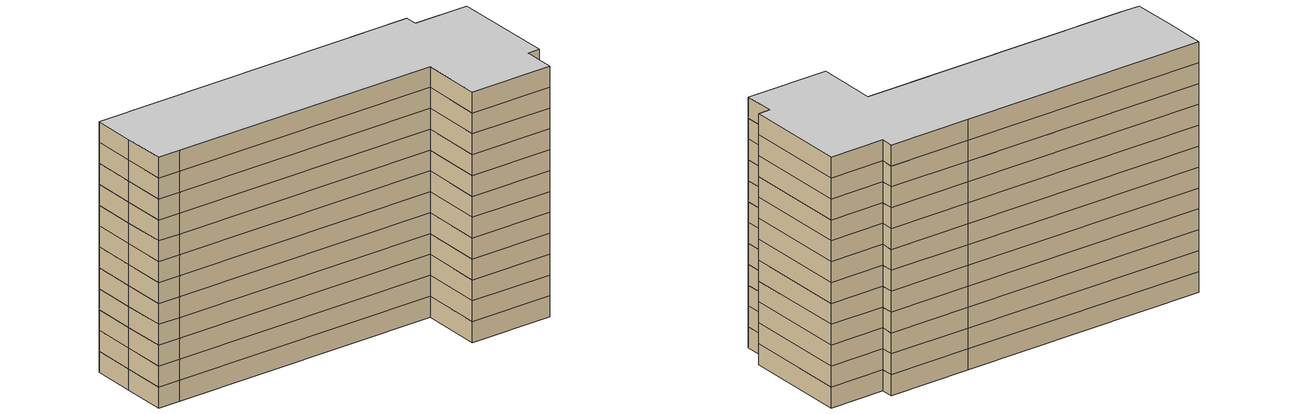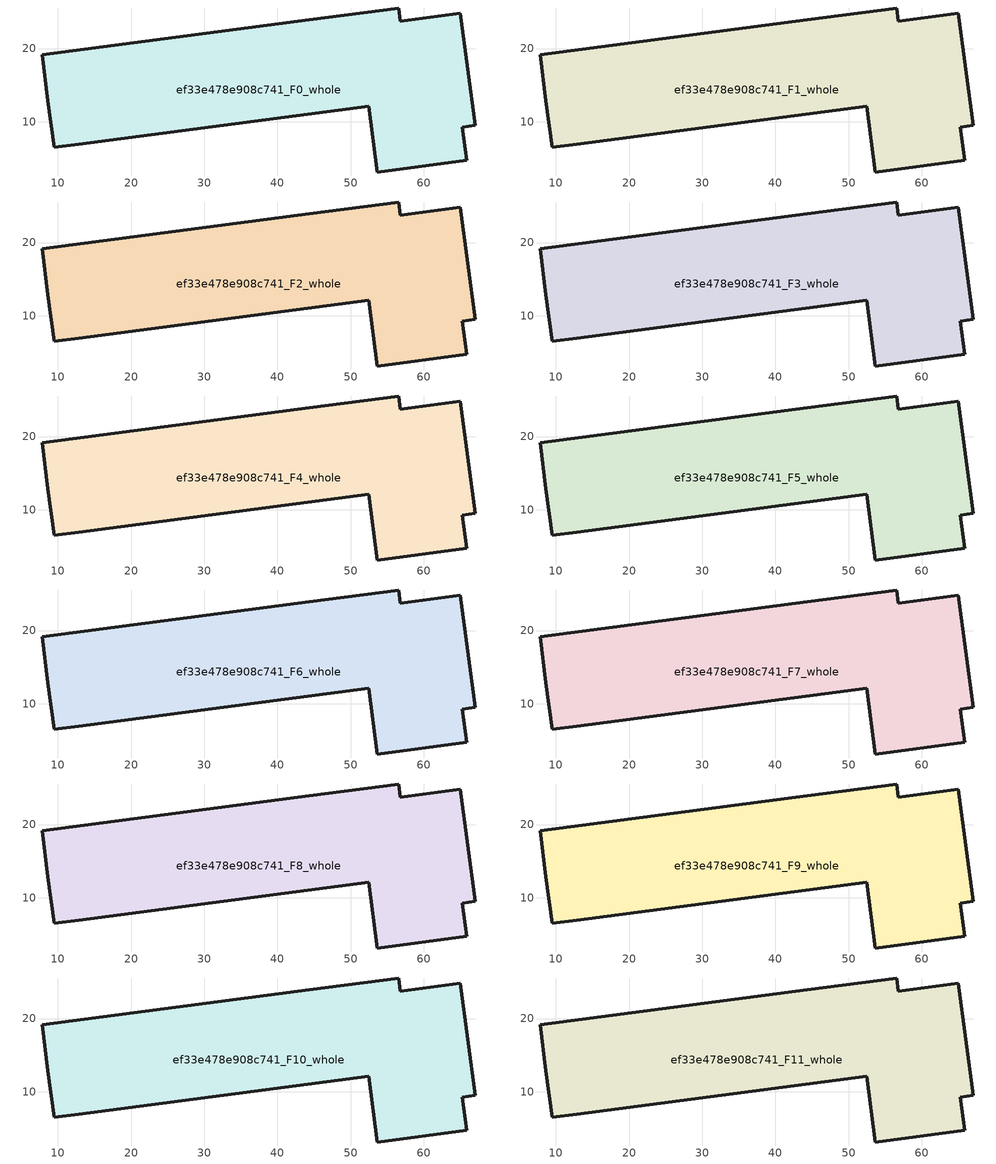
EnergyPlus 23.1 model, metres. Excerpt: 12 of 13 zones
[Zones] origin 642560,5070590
ef33e478e908c741_F0_whole
 floor ground (EU_floor_Construction): 64.97,24.85 67.07,9.53 65.27,9.23 65.86,4.73 53.66,3.13 52.46,12.14 12.83,6.95 9.52,6.55 8.63,12.85 7.83,19.16 44.35,23.95 56.56,25.55 56.76,23.75 z0
 wall outside (EU_wall_Construction): 8.63,12.85 9.52,6.55 12.83,6.95 52.46,12.14 53.66,3.13 65.86,4.73 65.27,9.23 67.07,9.53 64.97,24.85 56.76,23.75 56.56,25.55 44.35,23.95 7.83,19.16 8.63,12.85 z0:3
ef33e478e908c741_F1_whole
 floor to ef33e478e908c741_F0_whole (EU_floor_Construction): 64.97,24.85 67.07,9.53 65.27,9.23 65.86,4.73 53.66,3.13 52.46,12.14 12.83,6.95 9.52,6.55 8.63,12.85 7.83,19.16 44.35,23.95 56.56,25.55 56.76,23.75 z3
 wall outside (EU_wall_Construction): 8.63,12.85 9.52,6.55 12.83,6.95 52.46,12.14 53.66,3.13 65.86,4.73 65.27,9.23 67.07,9.53 64.97,24.85 56.76,23.75 56.56,25.55 44.35,23.95 7.83,19.16 8.63,12.85 z3:6
ef33e478e908c741_F2_whole
 floor to ef33e478e908c741_F1_whole (EU_floor_Construction): 64.97,24.85 67.07,9.53 65.27,9.23 65.86,4.73 53.66,3.13 52.46,12.14 12.83,6.95 9.52,6.55 8.63,12.85 7.83,19.16 44.35,23.95 56.56,25.55 56.76,23.75 z6
 wall outside (EU_wall_Construction): 8.63,12.85 9.52,6.55 12.83,6.95 52.46,12.14 53.66,3.13 65.86,4.73 65.27,9.23 67.07,9.53 64.97,24.85 56.76,23.75 56.56,25.55 44.35,23.95 7.83,19.16 8.63,12.85 z6:9
ef33e478e908c741_F3_whole
 floor to ef33e478e908c741_F2_whole (EU_floor_Construction): 64.97,24.85 67.07,9.53 65.27,9.23 65.86,4.73 53.66,3.13 52.46,12.14 12.83,6.95 9.52,6.55 8.63,12.85 7.83,19.16 44.35,23.95 56.56,25.55 56.76,23.75 z9
 wall outside (EU_wall_Construction): 8.63,12.85 9.52,6.55 12.83,6.95 52.46,12.14 53.66,3.13 65.86,4.73 65.27,9.23 67.07,9.53 64.97,24.85 56.76,23.75 56.56,25.55 44.35,23.95 7.83,19.16 8.63,12.85 z9:12
ef33e478e908c741_F4_whole
 floor to ef33e478e908c741_F3_whole (EU_floor_Construction): 64.97,24.85 67.07,9.53 65.27,9.23 65.86,4.73 53.66,3.13 52.46,12.14 12.83,6.95 9.52,6.55 8.63,12.85 7.83,19.16 44.35,23.95 56.56,25.55 56.76,23.75 z12
 wall outside (EU_wall_Construction): 8.63,12.85 9.52,6.55 12.83,6.95 52.46,12.14 53.66,3.13 65.86,4.73 65.27,9.23 67.07,9.53 64.97,24.85 56.76,23.75 56.56,25.55 44.35,23.95 7.83,19.16 8.63,12.85 z12:15
ef33e478e908c741_F5_whole
 floor to ef33e478e908c741_F4_whole (EU_floor_Construction): 64.97,24.85 67.07,9.53 65.27,9.23 65.86,4.73 53.66,3.13 52.46,12.14 12.83,6.95 9.52,6.55 8.63,12.85 7.83,19.16 44.35,23.95 56.56,25.55 56.76,23.75 z15
 wall outside (EU_wall_Construction): 8.63,12.85 9.52,6.55 12.83,6.95 52.46,12.14 53.66,3.13 65.86,4.73 65.27,9.23 67.07,9.53 64.97,24.85 56.76,23.75 56.56,25.55 44.35,23.95 7.83,19.16 8.63,12.85 z15:18
ef33e478e908c741_F6_whole
 floor to ef33e478e908c741_F5_whole (EU_floor_Construction): 64.97,24.85 67.07,9.53 65.27,9.23 65.86,4.73 53.66,3.13 52.46,12.14 12.83,6.95 9.52,6.55 8.63,12.85 7.83,19.16 44.35,23.95 56.56,25.55 56.76,23.75 z18
 wall outside (EU_wall_Construction): 8.63,12.85 9.52,6.55 12.83,6.95 52.46,12.14 53.66,3.13 65.86,4.73 65.27,9.23 67.07,9.53 64.97,24.85 56.76,23.75 56.56,25.55 44.35,23.95 7.83,19.16 8.63,12.85 z18:21
ef33e478e908c741_F7_whole
 floor to ef33e478e908c741_F6_whole (EU_floor_Construction): 64.97,24.85 67.07,9.53 65.27,9.23 65.86,4.73 53.66,3.13 52.46,12.14 12.83,6.95 9.52,6.55 8.63,12.85 7.83,19.16 44.35,23.95 56.56,25.55 56.76,23.75 z21
 wall outside (EU_wall_Construction): 8.63,12.85 9.52,6.55 12.83,6.95 52.46,12.14 53.66,3.13 65.86,4.73 65.27,9.23 67.07,9.53 64.97,24.85 56.76,23.75 56.56,25.55 44.35,23.95 7.83,19.16 8.63,12.85 z21:24
ef33e478e908c741_F8_whole
 floor to ef33e478e908c741_F7_whole (EU_floor_Construction): 64.97,24.85 67.07,9.53 65.27,9.23 65.86,4.73 53.66,3.13 52.46,12.14 12.83,6.95 9.52,6.55 8.63,12.85 7.83,19.16 44.35,23.95 56.56,25.55 56.76,23.75 z24
 wall outside (EU_wall_Construction): 8.63,12.85 9.52,6.55 12.83,6.95 52.46,12.14 53.66,3.13 65.86,4.73 65.27,9.23 67.07,9.53 64.97,24.85 56.76,23.75 56.56,25.55 44.35,23.95 7.83,19.16 8.63,12.85 z24:27
ef33e478e908c741_F9_whole
 floor to ef33e478e908c741_F8_whole (EU_floor_Construction): 64.97,24.85 67.07,9.53 65.27,9.23 65.86,4.73 53.66,3.13 52.46,12.14 12.83,6.95 9.52,6.55 8.63,12.85 7.83,19.16 44.35,23.95 56.56,25.55 56.76,23.75 z27
 wall outside (EU_wall_Construction): 8.63,12.85 9.52,6.55 12.83,6.95 52.46,12.14 53.66,3.13 65.86,4.73 65.27,9.23 67.07,9.53 64.97,24.85 56.76,23.75 56.56,25.55 44.35,23.95 7.83,19.16 8.63,12.85 z27:30
ef33e478e908c741_F10_whole
 floor to ef33e478e908c741_F9_whole (EU_floor_Construction): 64.97,24.85 67.07,9.53 65.27,9.23 65.86,4.73 53.66,3.13 52.46,12.14 12.83,6.95 9.52,6.55 8.63,12.85 7.83,19.16 44.35,23.95 56.56,25.55 56.76,23.75 z30
 wall outside (EU_wall_Construction): 8.63,12.85 9.52,6.55 12.83,6.95 52.46,12.14 53.66,3.13 65.86,4.73 65.27,9.23 67.07,9.53 64.97,24.85 56.76,23.75 56.56,25.55 44.35,23.95 7.83,19.16 8.63,12.85 z30:33
ef33e478e908c741_F11_whole
 floor to ef33e478e908c741_F10_whole (EU_floor_Construction): 64.97,24.85 67.07,9.53 65.27,9.23 65.86,4.73 53.66,3.13 52.46,12.14 12.83,6.95 9.52,6.55 8.63,12.85 7.83,19.16 44.35,23.95 56.56,25.55 56.76,23.75 z33
 wall outside (EU_wall_Construction): 8.63,12.85 9.52,6.55 12.83,6.95 52.46,12.14 53.66,3.13 65.86,4.73 65.27,9.23 67.07,9.53 64.97,24.85 56.76,23.75 56.56,25.55 44.35,23.95 7.83,19.16 8.63,12.85 z33:36
 ceiling to ef33e478e908c741_F12_whole (EU_floor_Construction): 65.86,4.73 65.27,9.23 67.07,9.53 64.97,24.85 56.76,23.75 56.56,25.55 44.35,23.95 7.83,19.16 8.63,12.85 9.52,6.55 12.83,6.95 52.46,12.14 53.66,3.13 z36
[Building]
EU S2 Campaign: North Axis=0; Terrain=City; Solar Distribution=FullExterior
[Site:Location]
Lyon-Bron: Latitude=45.75; Longitude=5; Time Zone=1; Elevation=198
[SizingPeriod:WeatherFileDays]
AnnualSizingPeriod: Begin Month=1; Begin Day of Month=1; End Month=12; End Day of Month=31; Day of Week for Start Day=Monday; Use Weather File Daylight Saving Period=No; Use Weather File Rain and Snow Indicators=No
[MATERIAL]
EU_InternalMass_Material: Roughness=MediumRough; Thickness=0.1; Conductivity=1; Density=1800; Specific Heat=900; Thermal Absorptance=0.9; Solar Absorptance=0.7; Visible Absorptance=0.7
[MATERIAL:NOMASS] Roughness=MediumRough; Thermal Absorptance=0.9; Solar Absorptance=0.7; Visible Absorptance=0.7
Name | Thermal Resistance
EU_wall_NoMass | 1.15691
EU_floor_NoMass | 1.78277
[CONSTRUCTION]
EU_wall_Construction: EU_wall_NoMass
EU_floor_Construction: EU_floor_NoMass
EU_InternalMass_Construction: EU_InternalMass_Material
[ZONE] Type=1; Multiplier=1; Ceiling Height=autocalculate; Volume=2513.83; Floor Area=autocalculate; Part of Total Floor Area=Yes
ef33e478e908c741_F0_whole; ef33e478e908c741_F1_whole; ef33e478e908c741_F2_whole; ef33e478e908c741_F3_whole; ef33e478e908c741_F4_whole; ef33e478e908c741_F5_whole; ef33e478e908c741_F6_whole; ef33e478e908c741_F7_whole; ef33e478e908c741_F8_whole; ef33e478e908c741_F9_whole; ef33e478e908c741_F10_whole; ef33e478e908c741_F11_whole
[INTERNALMASS] Construction=EU_InternalMass_Construction; Surface Area=837.944
Name | Zone or ZoneList
ef33e478e908c741_F0_whole_EU_InternalMass | ef33e478e908c741_F0_whole
ef33e478e908c741_F1_whole_EU_InternalMass | ef33e478e908c741_F1_whole
ef33e478e908c741_F2_whole_EU_InternalMass | ef33e478e908c741_F2_whole
ef33e478e908c741_F3_whole_EU_InternalMass | ef33e478e908c741_F3_whole
ef33e478e908c741_F4_whole_EU_InternalMass | ef33e478e908c741_F4_whole
ef33e478e908c741_F5_whole_EU_InternalMass | ef33e478e908c741_F5_whole
ef33e478e908c741_F6_whole_EU_InternalMass | ef33e478e908c741_F6_whole
ef33e478e908c741_F7_whole_EU_InternalMass | ef33e478e908c741_F7_whole
ef33e478e908c741_F8_whole_EU_InternalMass | ef33e478e908c741_F8_whole
ef33e478e908c741_F9_whole_EU_InternalMass | ef33e478e908c741_F9_whole
ef33e478e908c741_F10_whole_EU_InternalMass | ef33e478e908c741_F10_whole
ef33e478e908c741_F11_whole_EU_InternalMass | ef33e478e908c741_F11_whole
[OTHEREQUIPMENT] Fuel Type=Electricity; Design Level Calculation Method=Watts/Area; Power per Zone Floor Area=1; Fraction Latent=0; Fraction Radiant=0; Fraction Lost=0; Carbon Dioxide Generation Rate=0; EndUse Subcategory=EU_Step8_InternalGains
Name | Zone or ZoneList or Space or SpaceList | Schedule
EU_Step8_InternalGain_ef33e478e908c741_F0_whole_f000 | ef33e478e908c741_F0_whole | EU_Step8_GainSchedule_ef33e478e908c741_F0_whole_f000
EU_Step8_InternalGain_ef33e478e908c741_F1_whole_f000 | ef33e478e908c741_F1_whole | EU_Step8_GainSchedule_ef33e478e908c741_F1_whole_f000
EU_Step8_InternalGain_ef33e478e908c741_F2_whole_f000 | ef33e478e908c741_F2_whole | EU_Step8_GainSchedule_ef33e478e908c741_F2_whole_f000
EU_Step8_InternalGain_ef33e478e908c741_F3_whole_f000 | ef33e478e908c741_F3_whole | EU_Step8_GainSchedule_ef33e478e908c741_F3_whole_f000
EU_Step8_InternalGain_ef33e478e908c741_F4_whole_f000 | ef33e478e908c741_F4_whole | EU_Step8_GainSchedule_ef33e478e908c741_F4_whole_f000
EU_Step8_InternalGain_ef33e478e908c741_F5_whole_f000 | ef33e478e908c741_F5_whole | EU_Step8_GainSchedule_ef33e478e908c741_F5_whole_f000
EU_Step8_InternalGain_ef33e478e908c741_F6_whole_f000 | ef33e478e908c741_F6_whole | EU_Step8_GainSchedule_ef33e478e908c741_F6_whole_f000
EU_Step8_InternalGain_ef33e478e908c741_F7_whole_f000 | ef33e478e908c741_F7_whole | EU_Step8_GainSchedule_ef33e478e908c741_F7_whole_f000
EU_Step8_InternalGain_ef33e478e908c741_F8_whole_f000 | ef33e478e908c741_F8_whole | EU_Step8_GainSchedule_ef33e478e908c741_F8_whole_f000
EU_Step8_InternalGain_ef33e478e908c741_F9_whole_f000 | ef33e478e908c741_F9_whole | EU_Step8_GainSchedule_ef33e478e908c741_F9_whole_f000
EU_Step8_InternalGain_ef33e478e908c741_F10_whole_f000 | ef33e478e908c741_F10_whole | EU_Step8_GainSchedule_ef33e478e908c741_F10_whole_f000
EU_Step8_InternalGain_ef33e478e908c741_F11_whole_f000 | ef33e478e908c741_F11_whole | EU_Step8_GainSchedule_ef33e478e908c741_F11_whole_f000
[ZONEVENTILATION:DESIGNFLOWRATE] Schedule=EU_AlwaysOn; Design Flow Rate Calculation Method=AirChanges/Hour; Air Changes per Hour=0.551728; Ventilation Type=Natural; Fan Pressure Rise=0; Fan Total Efficiency=1; Constant Term Coefficient=1; Temperature Term Coefficient=0; Velocity Term Coefficient=0; Velocity Squared Term Coefficient=0; Minimum Indoor Temperature=-100; Maximum Indoor Temperature=100; Delta Temperature=-100; Minimum Outdoor Temperature=-100; Maximum Outdoor Temperature=100; Maximum Wind Speed=40
Name | Zone or ZoneList or Space or SpaceList
EU_ConstantAir_ef33e478e908c741_F0_whole | ef33e478e908c741_F0_whole
EU_ConstantAir_ef33e478e908c741_F1_whole | ef33e478e908c741_F1_whole
EU_ConstantAir_ef33e478e908c741_F2_whole | ef33e478e908c741_F2_whole
EU_ConstantAir_ef33e478e908c741_F3_whole | ef33e478e908c741_F3_whole
EU_ConstantAir_ef33e478e908c741_F4_whole | ef33e478e908c741_F4_whole
EU_ConstantAir_ef33e478e908c741_F5_whole | ef33e478e908c741_F5_whole
EU_ConstantAir_ef33e478e908c741_F6_whole | ef33e478e908c741_F6_whole
EU_ConstantAir_ef33e478e908c741_F7_whole | ef33e478e908c741_F7_whole
EU_ConstantAir_ef33e478e908c741_F8_whole | ef33e478e908c741_F8_whole
EU_ConstantAir_ef33e478e908c741_F9_whole | ef33e478e908c741_F9_whole
EU_ConstantAir_ef33e478e908c741_F10_whole | ef33e478e908c741_F10_whole
EU_ConstantAir_ef33e478e908c741_F11_whole | ef33e478e908c741_F11_whole
[HVACTEMPLATE:THERMOSTAT] Constant Heating Setpoint=20; Constant Cooling Setpoint=50
EU_HeatOnly_ef33e478e908c741_F0_whole; EU_HeatOnly_ef33e478e908c741_F1_whole; EU_HeatOnly_ef33e478e908c741_F2_whole; EU_HeatOnly_ef33e478e908c741_F3_whole; EU_HeatOnly_ef33e478e908c741_F4_whole; EU_HeatOnly_ef33e478e908c741_F5_whole; EU_HeatOnly_ef33e478e908c741_F6_whole; EU_HeatOnly_ef33e478e908c741_F7_whole; EU_HeatOnly_ef33e478e908c741_F8_whole; EU_HeatOnly_ef33e478e908c741_F9_whole; EU_HeatOnly_ef33e478e908c741_F10_whole; EU_HeatOnly_ef33e478e908c741_F11_whole; EU_HeatOnly_ef33e478e908c741_F12_whole
[HVACTEMPLATE:ZONE:IDEALLOADSAIRSYSTEM] System Availability Schedule=EU_AlwaysOn; Maximum Heating Supply Air Temperature=50; Minimum Cooling Supply Air Temperature=13; Maximum Heating Supply Air Humidity Ratio=0.0156; Minimum Cooling Supply Air Humidity Ratio=0.0077; Heating Limit=NoLimit; Cooling Limit=NoLimit; Heating Availability Schedule=EU_AlwaysOn; Cooling Availability Schedule=EU_CoolingOff; Dehumidification Control Type=ConstantSensibleHeatRatio; Cooling Sensible Heat Ratio=0.7; Dehumidification Setpoint=60; Humidification Control Type=None; Humidification Setpoint=30; Outdoor Air Method=None; Outdoor Air Flow Rate per Person=0.00944; Outdoor Air Flow Rate per Zone Floor Area=0; Outdoor Air Flow Rate per Zone=0; Demand Controlled Ventilation Type=None; Outdoor Air Economizer Type=NoEconomizer; Heat Recovery Type=None; Sensible Heat Recovery Effectiveness=0.7; Latent Heat Recovery Effectiveness=0.65
Name | Template Thermostat
ef33e478e908c741_F0_whole | EU_HeatOnly_ef33e478e908c741_F0_whole
ef33e478e908c741_F1_whole | EU_HeatOnly_ef33e478e908c741_F1_whole
ef33e478e908c741_F2_whole | EU_HeatOnly_ef33e478e908c741_F2_whole
ef33e478e908c741_F3_whole | EU_HeatOnly_ef33e478e908c741_F3_whole
ef33e478e908c741_F4_whole | EU_HeatOnly_ef33e478e908c741_F4_whole
ef33e478e908c741_F5_whole | EU_HeatOnly_ef33e478e908c741_F5_whole
ef33e478e908c741_F6_whole | EU_HeatOnly_ef33e478e908c741_F6_whole
ef33e478e908c741_F7_whole | EU_HeatOnly_ef33e478e908c741_F7_whole
ef33e478e908c741_F8_whole | EU_HeatOnly_ef33e478e908c741_F8_whole
ef33e478e908c741_F9_whole | EU_HeatOnly_ef33e478e908c741_F9_whole
ef33e478e908c741_F10_whole | EU_HeatOnly_ef33e478e908c741_F10_whole
ef33e478e908c741_F11_whole | EU_HeatOnly_ef33e478e908c741_F11_whole
[SIZING:ZONE] Zone Cooling Design Supply Air Temperature Input Method=SupplyAirTemperature; Zone Cooling Design Supply Air Temperature=13; Zone Heating Design Supply Air Temperature Input Method=SupplyAirTemperature; Zone Heating Design Supply Air Temperature=50; Zone Cooling Design Supply Air Humidity Ratio=0.008; Zone Heating Design Supply Air Humidity Ratio=0.008; Cooling Design Air Flow Method=DesignDay; Cooling Design Air Flow Rate=0; Cooling Minimum Air Flow per Zone Floor Area=0.000762; Cooling Minimum Air Flow=0; Cooling Minimum Air Flow Fraction=0.2; Heating Design Air Flow Method=DesignDay; Heating Design Air Flow Rate=0; Heating Maximum Air Flow per Zone Floor Area=0.002032; Heating Maximum Air Flow=0.141576; Heating Maximum Air Flow Fraction=0.3; Account for Dedicated Outdoor Air System=No; Dedicated Outdoor Air System Control Strategy=NeutralSupplyAir; Dedicated Outdoor Air Low Setpoint Temperature for Design=autosize; Dedicated Outdoor Air High Setpoint Temperature for Design=autosize; Zone Load Sizing Method=Sensible Load Only No Latent Load; Zone Latent Cooling Design Supply Air Humidity Ratio Input Method=HumidityRatioDifference; Zone Cooling Design Supply Air Humidity Ratio Difference=0.005; Zone Latent Heating Design Supply Air Humidity Ratio Input Method=HumidityRatioDifference; Zone Humidification Design Supply Air Humidity Ratio Difference=0.005
ef33e478e908c741_F0_whole; ef33e478e908c741_F1_whole; ef33e478e908c741_F2_whole; ef33e478e908c741_F3_whole; ef33e478e908c741_F4_whole; ef33e478e908c741_F5_whole; ef33e478e908c741_F6_whole; ef33e478e908c741_F7_whole; ef33e478e908c741_F8_whole; ef33e478e908c741_F9_whole; ef33e478e908c741_F10_whole; ef33e478e908c741_F11_whole
[SCHEDULE:CONSTANT]
Name | Hourly Value
EU_AlwaysOn | 1
EU_CoolingOff | 0
[SCHEDULE:FILE] Column Number=1; Rows to Skip at Top=0; Number of Hours of Data=8760; Column Separator=Comma; Interpolate to Timestep=No; Minutes per Item=60; Adjust Schedule for Daylight Savings=Yes
Name | File
EU_Step8_GainSchedule_ef33e478e908c741_F0_whole_f000 | C:\Users\o_iseri\Desktop\OpenUBEM\openubem\outputs\eu_evidence\EU-11\FR-LYO-HAUTCOEURPENTES\idfs\ef33e478e908c741\ef33e478e908c741_F0_whole_f000_gain.csv
EU_Step8_GainSchedule_ef33e478e908c741_F1_whole_f000 | C:\Users\o_iseri\Desktop\OpenUBEM\openubem\outputs\eu_evidence\EU-11\FR-LYO-HAUTCOEURPENTES\idfs\ef33e478e908c741\ef33e478e908c741_F1_whole_f000_gain.csv
EU_Step8_GainSchedule_ef33e478e908c741_F2_whole_f000 | C:\Users\o_iseri\Desktop\OpenUBEM\openubem\outputs\eu_evidence\EU-11\FR-LYO-HAUTCOEURPENTES\idfs\ef33e478e908c741\ef33e478e908c741_F2_whole_f000_gain.csv
EU_Step8_GainSchedule_ef33e478e908c741_F3_whole_f000 | C:\Users\o_iseri\Desktop\OpenUBEM\openubem\outputs\eu_evidence\EU-11\FR-LYO-HAUTCOEURPENTES\idfs\ef33e478e908c741\ef33e478e908c741_F3_whole_f000_gain.csv
EU_Step8_GainSchedule_ef33e478e908c741_F4_whole_f000 | C:\Users\o_iseri\Desktop\OpenUBEM\openubem\outputs\eu_evidence\EU-11\FR-LYO-HAUTCOEURPENTES\idfs\ef33e478e908c741\ef33e478e908c741_F4_whole_f000_gain.csv
EU_Step8_GainSchedule_ef33e478e908c741_F5_whole_f000 | C:\Users\o_iseri\Desktop\OpenUBEM\openubem\outputs\eu_evidence\EU-11\FR-LYO-HAUTCOEURPENTES\idfs\ef33e478e908c741\ef33e478e908c741_F5_whole_f000_gain.csv
EU_Step8_GainSchedule_ef33e478e908c741_F6_whole_f000 | C:\Users\o_iseri\Desktop\OpenUBEM\openubem\outputs\eu_evidence\EU-11\FR-LYO-HAUTCOEURPENTES\idfs\ef33e478e908c741\ef33e478e908c741_F6_whole_f000_gain.csv
EU_Step8_GainSchedule_ef33e478e908c741_F7_whole_f000 | C:\Users\o_iseri\Desktop\OpenUBEM\openubem\outputs\eu_evidence\EU-11\FR-LYO-HAUTCOEURPENTES\idfs\ef33e478e908c741\ef33e478e908c741_F7_whole_f000_gain.csv
EU_Step8_GainSchedule_ef33e478e908c741_F8_whole_f000 | C:\Users\o_iseri\Desktop\OpenUBEM\openubem\outputs\eu_evidence\EU-11\FR-LYO-HAUTCOEURPENTES\idfs\ef33e478e908c741\ef33e478e908c741_F8_whole_f000_gain.csv
EU_Step8_GainSchedule_ef33e478e908c741_F9_whole_f000 | C:\Users\o_iseri\Desktop\OpenUBEM\openubem\outputs\eu_evidence\EU-11\FR-LYO-HAUTCOEURPENTES\idfs\ef33e478e908c741\ef33e478e908c741_F9_whole_f000_gain.csv
EU_Step8_GainSchedule_ef33e478e908c741_F10_whole_f000 | C:\Users\o_iseri\Desktop\OpenUBEM\openubem\outputs\eu_evidence\EU-11\FR-LYO-HAUTCOEURPENTES\idfs\ef33e478e908c741\ef33e478e908c741_F10_whole_f000_gain.csv
EU_Step8_GainSchedule_ef33e478e908c741_F11_whole_f000 | C:\Users\o_iseri\Desktop\OpenUBEM\openubem\outputs\eu_evidence\EU-11\FR-LYO-HAUTCOEURPENTES\idfs\ef33e478e908c741\ef33e478e908c741_F11_whole_f000_gain.csv
